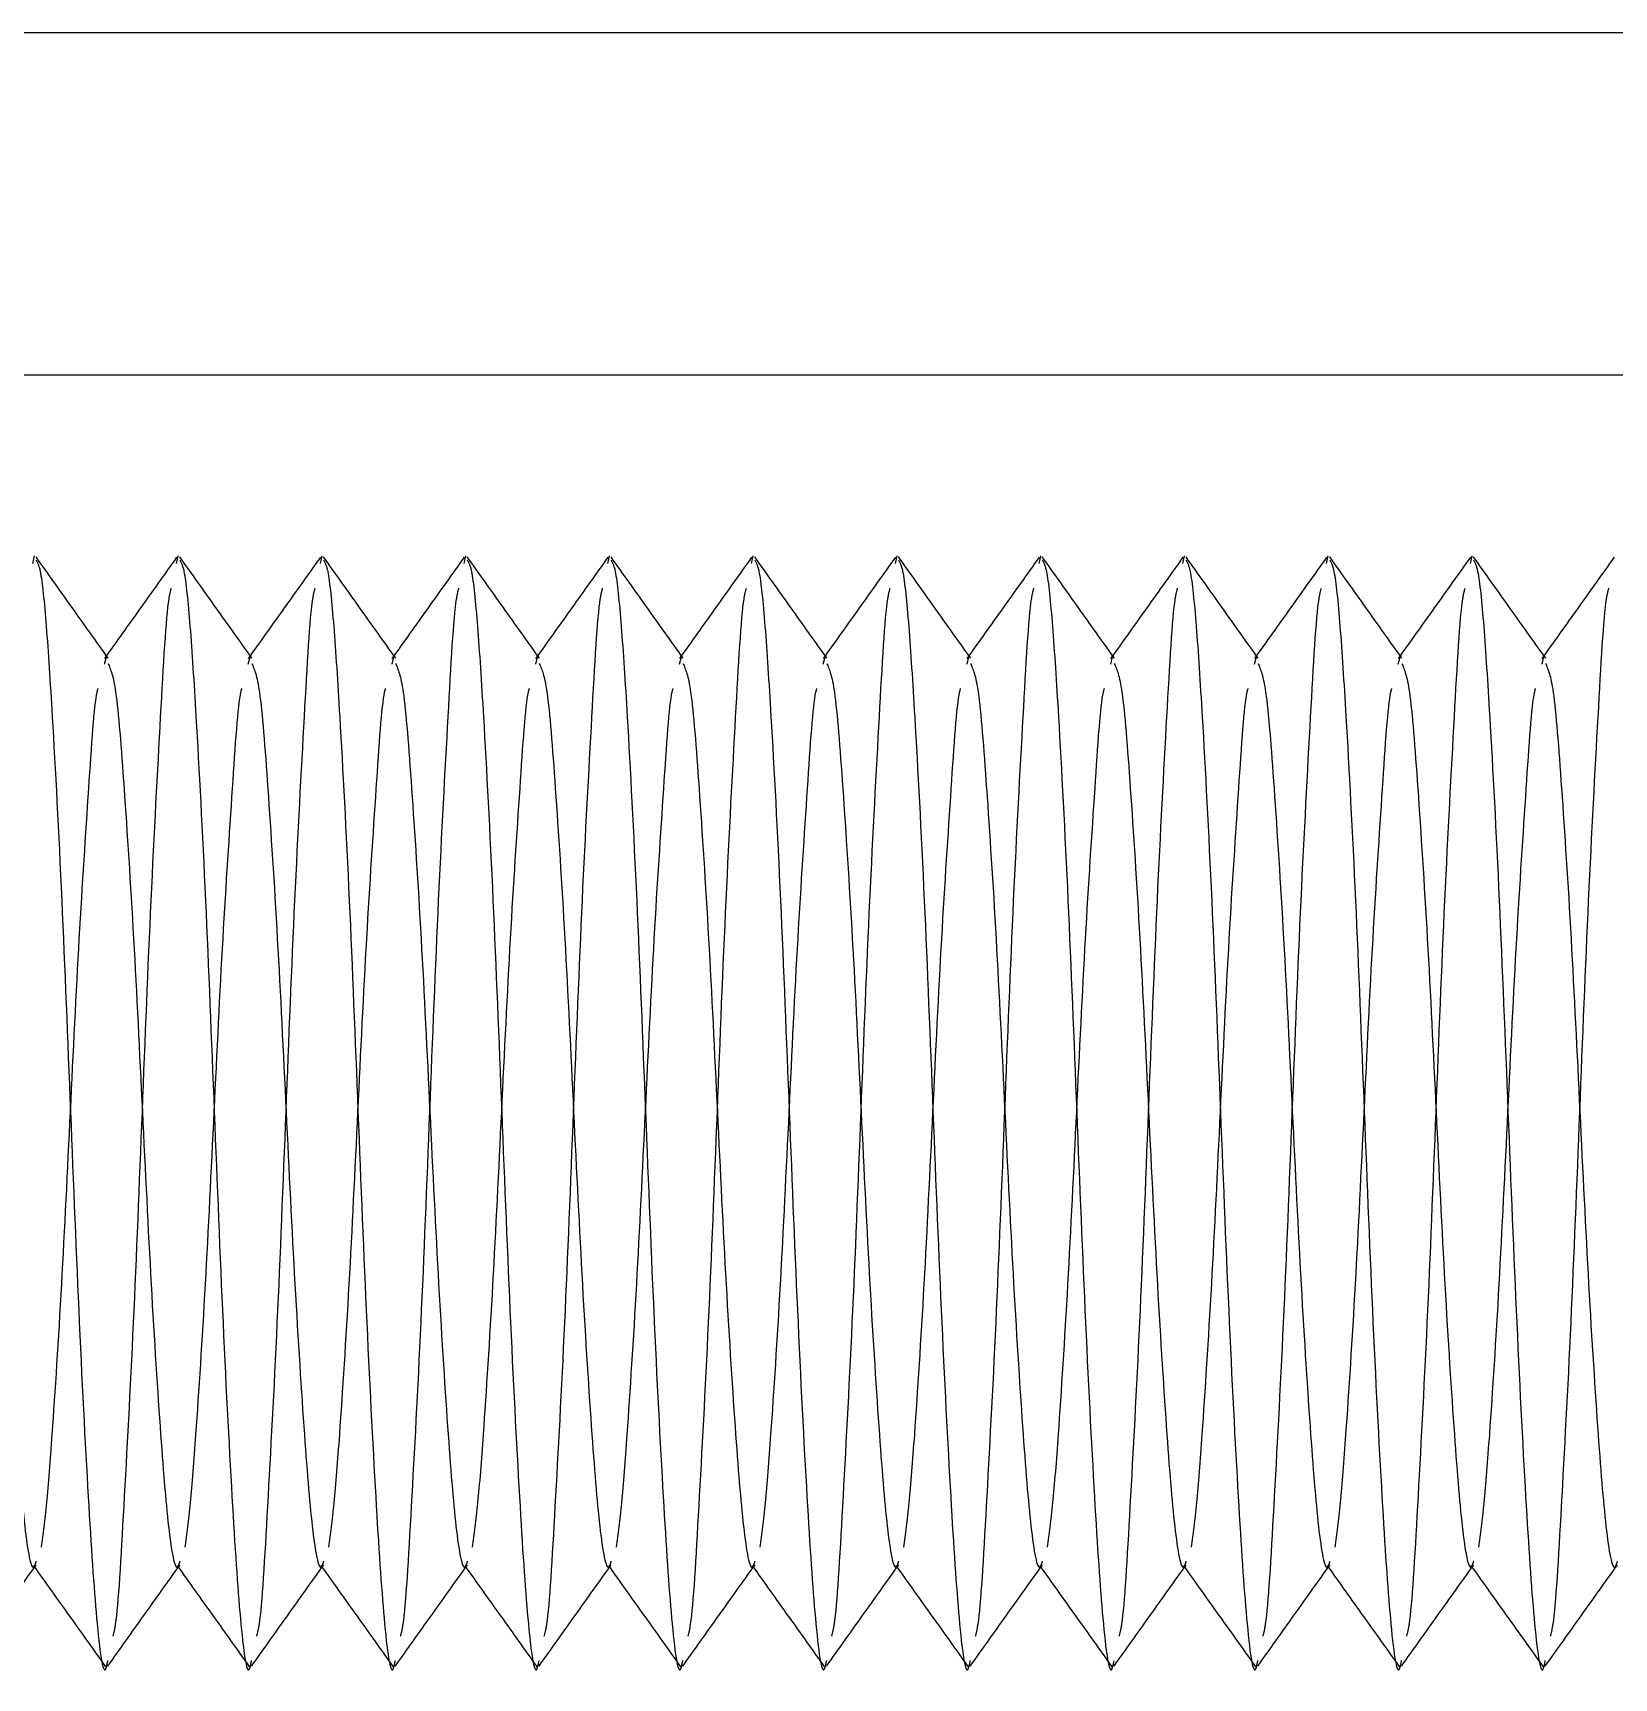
# Model space of a CAD drawing. Header units: metres. Extents: x 0 to 21025, y 0 to 14850.
# Drawn here: x 2212.85 to 2234.85, y 9351.37 to 9374.25 of the extents above; entities that cross this region are included whole.
import ezdxf

# ---------------------------------------------------------------- set-up
doc = ezdxf.new("R2010")
doc.units = ezdxf.units.M
doc.header["$LTSCALE"] = 25
doc.linetypes.add('HIDDEN2', pattern=[4.7625, 3.175, -1.5875])
doc.layers.add('SL4', color=4, linetype='Continuous')
doc.layers.add('ST1', color=7, linetype='HIDDEN2')

msp = doc.modelspace()

# ---------------------------------------------------------------- linework, layer by layer
at = {"layer": 'SL4'}
for p, q in [((2248.821, 9374.249), (1961.996, 9374.249)), ((2248.996, 9369.491), (1957.238, 9369.491))]:
    msp.add_line(p, q, dxfattribs=at)
at = {"layer": 'ST1'}
for p, q in [((2251.996, 9369.491), (1957.238, 9369.491)), ((2212.847, 9366.869), (2212.87, 9366.976)), ((2214.847, 9366.869), (2214.87, 9366.976)), ((2216.847, 9366.869), (2216.87, 9366.976)), ((2218.847, 9366.869), (2218.87, 9366.976)), ((2220.847, 9366.869), (2220.87, 9366.976)), ((2222.847, 9366.869), (2222.87, 9366.976)), ((2224.847, 9366.869), (2224.87, 9366.976)), ((2226.847, 9366.869), (2226.87, 9366.976)), ((2228.847, 9366.869), (2228.87, 9366.976)), ((2230.847, 9366.869), (2230.87, 9366.976)), ((2232.847, 9366.869), (2232.87, 9366.976)), ((2213.844, 9365.468), (2213.87, 9365.57)), ((2215.844, 9365.468), (2215.87, 9365.57)), ((2217.844, 9365.468), (2217.87, 9365.57)), ((2219.844, 9365.468), (2219.87, 9365.57)), ((2221.844, 9365.468), (2221.87, 9365.57)), ((2223.844, 9365.468), (2223.87, 9365.57)), ((2225.844, 9365.468), (2225.87, 9365.57)), ((2227.844, 9365.468), (2227.87, 9365.57)), ((2229.844, 9365.468), (2229.87, 9365.57)), ((2231.844, 9365.468), (2231.87, 9365.57)), ((2233.844, 9365.468), (2233.87, 9365.57))]:
    msp.add_line(p, q, dxfattribs=at)
for points, knots in [([(2213.895, 9365.553), (2213.728, 9365.787), (2213.393, 9366.256), (2213.059, 9366.726), (2212.891, 9366.96)], [0, 0, 0, 0, 0.499958, 1, 1, 1, 1]), ([(2212.891, 9366.917), (2212.911, 9366.883), (2212.96, 9366.794), (2213.033, 9366.066), (2213.127, 9364.612), (2213.25, 9362.285), (2213.37, 9359.248), (2213.491, 9356.215), (2213.627, 9353.627), (2213.739, 9351.994), (2213.834, 9351.321), (2213.883, 9351.578), (2213.89, 9351.612)], [0, 0, 0, 0, 0.055573, 0.142553, 0.229074, 0.356478, 0.480628, 0.604778, 0.732181, 0.854555, 0.980855, 1, 1, 1, 1]), ([(2214.847, 9366.957), (2214.68, 9366.722), (2214.345, 9366.252), (2214.01, 9365.783), (2213.842, 9365.548)], [0, 0, 0, 0, 0.500089, 1, 1, 1, 1]), ([(2215.895, 9365.553), (2215.728, 9365.787), (2215.393, 9366.256), (2215.059, 9366.726), (2214.891, 9366.96)], [0, 0, 0, 0, 0.4999583, 1, 1, 1, 1]), ([(2214.891, 9366.917), (2214.911, 9366.883), (2214.96, 9366.794), (2215.033, 9366.066), (2215.127, 9364.612), (2215.25, 9362.285), (2215.37, 9359.248), (2215.491, 9356.215), (2215.627, 9353.627), (2215.739, 9351.994), (2215.834, 9351.321), (2215.883, 9351.578), (2215.89, 9351.612)], [0, 0, 0, 0, 0.0555734, 0.1425526, 0.2290743, 0.3564777, 0.4806278, 0.604778, 0.7321813, 0.8545546, 0.980855, 1, 1, 1, 1]), ([(2216.847, 9366.957), (2216.68, 9366.722), (2216.345, 9366.252), (2216.01, 9365.783), (2215.842, 9365.548)], [0, 0, 0, 0, 0.500089, 1, 1, 1, 1]), ([(2217.895, 9365.553), (2217.728, 9365.787), (2217.393, 9366.256), (2217.059, 9366.726), (2216.891, 9366.96)], [0, 0, 0, 0, 0.4999583, 1, 1, 1, 1]), ([(2216.891, 9366.917), (2216.911, 9366.883), (2216.96, 9366.794), (2217.033, 9366.066), (2217.127, 9364.612), (2217.25, 9362.285), (2217.37, 9359.248), (2217.491, 9356.215), (2217.627, 9353.627), (2217.739, 9351.994), (2217.834, 9351.321), (2217.883, 9351.578), (2217.89, 9351.612)], [0, 0, 0, 0, 0.0555734, 0.1425526, 0.2290743, 0.3564777, 0.4806278, 0.604778, 0.7321813, 0.8545546, 0.980855, 1, 1, 1, 1]), ([(2218.847, 9366.957), (2218.68, 9366.722), (2218.345, 9366.252), (2218.01, 9365.783), (2217.842, 9365.548)], [0, 0, 0, 0, 0.500089, 1, 1, 1, 1]), ([(2219.895, 9365.553), (2219.728, 9365.787), (2219.393, 9366.256), (2219.059, 9366.726), (2218.891, 9366.96)], [0, 0, 0, 0, 0.499958, 1, 1, 1, 1]), ([(2218.891, 9366.917), (2218.911, 9366.883), (2218.96, 9366.794), (2219.033, 9366.066), (2219.127, 9364.612), (2219.25, 9362.285), (2219.37, 9359.248), (2219.491, 9356.215), (2219.627, 9353.627), (2219.739, 9351.994), (2219.834, 9351.321), (2219.883, 9351.578), (2219.89, 9351.612)], [0, 0, 0, 0, 0.0555734, 0.1425526, 0.2290743, 0.3564777, 0.4806278, 0.604778, 0.7321813, 0.8545546, 0.980855, 1, 1, 1, 1]), ([(2220.847, 9366.957), (2220.68, 9366.722), (2220.345, 9366.252), (2220.01, 9365.783), (2219.842, 9365.548)], [0, 0, 0, 0, 0.500089, 1, 1, 1, 1]), ([(2221.895, 9365.553), (2221.728, 9365.787), (2221.393, 9366.256), (2221.059, 9366.726), (2220.891, 9366.96)], [0, 0, 0, 0, 0.499958, 1, 1, 1, 1]), ([(2220.891, 9366.917), (2220.911, 9366.883), (2220.96, 9366.794), (2221.033, 9366.066), (2221.127, 9364.612), (2221.25, 9362.285), (2221.37, 9359.248), (2221.491, 9356.215), (2221.627, 9353.627), (2221.739, 9351.994), (2221.834, 9351.321), (2221.883, 9351.578), (2221.89, 9351.612)], [0, 0, 0, 0, 0.055573, 0.142553, 0.229074, 0.356478, 0.480628, 0.604778, 0.732181, 0.854555, 0.980855, 1, 1, 1, 1]), ([(2222.847, 9366.957), (2222.68, 9366.722), (2222.345, 9366.252), (2222.01, 9365.783), (2221.842, 9365.548)], [0, 0, 0, 0, 0.500089, 1, 1, 1, 1]), ([(2223.895, 9365.553), (2223.728, 9365.787), (2223.393, 9366.256), (2223.059, 9366.726), (2222.891, 9366.96)], [0, 0, 0, 0, 0.499958, 1, 1, 1, 1]), ([(2222.891, 9366.917), (2222.911, 9366.883), (2222.96, 9366.794), (2223.033, 9366.066), (2223.127, 9364.612), (2223.25, 9362.285), (2223.37, 9359.248), (2223.491, 9356.215), (2223.627, 9353.627), (2223.739, 9351.994), (2223.834, 9351.321), (2223.883, 9351.578), (2223.89, 9351.612)], [0, 0, 0, 0, 0.055573, 0.142553, 0.229074, 0.356478, 0.480628, 0.604778, 0.732181, 0.854555, 0.980855, 1, 1, 1, 1]), ([(2224.847, 9366.957), (2224.68, 9366.722), (2224.345, 9366.252), (2224.01, 9365.783), (2223.842, 9365.548)], [0, 0, 0, 0, 0.500089, 1, 1, 1, 1]), ([(2225.895, 9365.553), (2225.728, 9365.787), (2225.393, 9366.256), (2225.059, 9366.726), (2224.891, 9366.96)], [0, 0, 0, 0, 0.499958, 1, 1, 1, 1]), ([(2224.891, 9366.917), (2224.911, 9366.883), (2224.96, 9366.794), (2225.033, 9366.066), (2225.127, 9364.612), (2225.25, 9362.285), (2225.37, 9359.248), (2225.491, 9356.215), (2225.627, 9353.627), (2225.739, 9351.994), (2225.834, 9351.321), (2225.883, 9351.578), (2225.89, 9351.612)], [0, 0, 0, 0, 0.055573, 0.142553, 0.229074, 0.356478, 0.480628, 0.604778, 0.732181, 0.854555, 0.980855, 1, 1, 1, 1]), ([(2226.847, 9366.957), (2226.68, 9366.722), (2226.345, 9366.252), (2226.01, 9365.783), (2225.842, 9365.548)], [0, 0, 0, 0, 0.500089, 1, 1, 1, 1]), ([(2227.895, 9365.553), (2227.728, 9365.787), (2227.393, 9366.256), (2227.059, 9366.726), (2226.891, 9366.96)], [0, 0, 0, 0, 0.499958, 1, 1, 1, 1]), ([(2226.891, 9366.917), (2226.911, 9366.883), (2226.96, 9366.794), (2227.033, 9366.066), (2227.127, 9364.612), (2227.25, 9362.285), (2227.37, 9359.248), (2227.491, 9356.215), (2227.627, 9353.627), (2227.739, 9351.994), (2227.834, 9351.321), (2227.883, 9351.578), (2227.89, 9351.612)], [0, 0, 0, 0, 0.0555734, 0.1425526, 0.2290743, 0.3564777, 0.4806278, 0.604778, 0.7321813, 0.8545546, 0.980855, 1, 1, 1, 1]), ([(2228.847, 9366.957), (2228.68, 9366.722), (2228.345, 9366.252), (2228.01, 9365.783), (2227.842, 9365.548)], [0, 0, 0, 0, 0.500089, 1, 1, 1, 1]), ([(2229.895, 9365.553), (2229.728, 9365.787), (2229.393, 9366.256), (2229.059, 9366.726), (2228.891, 9366.96)], [0, 0, 0, 0, 0.499958, 1, 1, 1, 1]), ([(2228.891, 9366.917), (2228.911, 9366.883), (2228.96, 9366.794), (2229.033, 9366.066), (2229.127, 9364.612), (2229.25, 9362.285), (2229.37, 9359.248), (2229.491, 9356.215), (2229.627, 9353.627), (2229.739, 9351.994), (2229.834, 9351.321), (2229.883, 9351.578), (2229.89, 9351.612)], [0, 0, 0, 0, 0.055573, 0.142553, 0.229074, 0.356478, 0.480628, 0.604778, 0.732181, 0.854555, 0.980855, 1, 1, 1, 1]), ([(2230.847, 9366.957), (2230.68, 9366.722), (2230.345, 9366.252), (2230.01, 9365.783), (2229.842, 9365.548)], [0, 0, 0, 0, 0.5000892, 1, 1, 1, 1]), ([(2231.895, 9365.553), (2231.728, 9365.787), (2231.393, 9366.256), (2231.059, 9366.726), (2230.891, 9366.96)], [0, 0, 0, 0, 0.499958, 1, 1, 1, 1]), ([(2230.891, 9366.917), (2230.911, 9366.883), (2230.96, 9366.794), (2231.033, 9366.066), (2231.127, 9364.612), (2231.25, 9362.285), (2231.37, 9359.248), (2231.491, 9356.215), (2231.627, 9353.627), (2231.739, 9351.994), (2231.834, 9351.321), (2231.883, 9351.578), (2231.89, 9351.612)], [0, 0, 0, 0, 0.055573, 0.142553, 0.229074, 0.356478, 0.480628, 0.604778, 0.732181, 0.854555, 0.980855, 1, 1, 1, 1]), ([(2232.847, 9366.957), (2232.68, 9366.722), (2232.345, 9366.252), (2232.01, 9365.783), (2231.842, 9365.548)], [0, 0, 0, 0, 0.500089, 1, 1, 1, 1]), ([(2233.895, 9365.553), (2233.728, 9365.787), (2233.393, 9366.256), (2233.059, 9366.726), (2232.891, 9366.96)], [0, 0, 0, 0, 0.499958, 1, 1, 1, 1]), ([(2232.891, 9366.917), (2232.911, 9366.883), (2232.96, 9366.794), (2233.033, 9366.066), (2233.127, 9364.612), (2233.25, 9362.285), (2233.37, 9359.248), (2233.491, 9356.215), (2233.627, 9353.627), (2233.739, 9351.994), (2233.834, 9351.321), (2233.883, 9351.578), (2233.89, 9351.612)], [0, 0, 0, 0, 0.0555734, 0.1425526, 0.2290743, 0.3564777, 0.4806278, 0.604778, 0.7321813, 0.8545546, 0.980855, 1, 1, 1, 1]), ([(2234.847, 9366.957), (2234.68, 9366.722), (2234.345, 9366.252), (2234.01, 9365.783), (2233.842, 9365.548)], [0, 0, 0, 0, 0.5000892, 1, 1, 1, 1]), ([(2213.963, 9351.954), (2213.975, 9352), (2214.029, 9352.202), (2214.113, 9353.702), (2214.25, 9356.197), (2214.37, 9359.248), (2214.491, 9362.301), (2214.628, 9364.793), (2214.71, 9366.283), (2214.763, 9366.485), (2214.774, 9366.527)], [0, 0, 0, 0, 0.043096, 0.193298, 0.349673, 0.502056, 0.654439, 0.810815, 0.961016, 1, 1, 1, 1]), ([(2215.963, 9351.954), (2215.975, 9352), (2216.029, 9352.202), (2216.113, 9353.702), (2216.25, 9356.197), (2216.37, 9359.248), (2216.491, 9362.301), (2216.628, 9364.793), (2216.71, 9366.283), (2216.763, 9366.485), (2216.774, 9366.527)], [0, 0, 0, 0, 0.043096, 0.193298, 0.349673, 0.502056, 0.654439, 0.810815, 0.961016, 1, 1, 1, 1]), ([(2217.963, 9351.954), (2217.975, 9352), (2218.029, 9352.202), (2218.113, 9353.702), (2218.25, 9356.197), (2218.37, 9359.248), (2218.491, 9362.301), (2218.628, 9364.793), (2218.71, 9366.283), (2218.763, 9366.485), (2218.774, 9366.527)], [0, 0, 0, 0, 0.043096, 0.193298, 0.349673, 0.502056, 0.654439, 0.810815, 0.961016, 1, 1, 1, 1]), ([(2219.963, 9351.954), (2219.975, 9352), (2220.029, 9352.202), (2220.113, 9353.702), (2220.25, 9356.197), (2220.37, 9359.248), (2220.491, 9362.301), (2220.628, 9364.793), (2220.71, 9366.283), (2220.763, 9366.485), (2220.774, 9366.527)], [0, 0, 0, 0, 0.043096, 0.193298, 0.349673, 0.502056, 0.654439, 0.810815, 0.961016, 1, 1, 1, 1]), ([(2221.963, 9351.954), (2221.975, 9352), (2222.029, 9352.202), (2222.113, 9353.702), (2222.25, 9356.197), (2222.37, 9359.248), (2222.491, 9362.301), (2222.628, 9364.793), (2222.71, 9366.283), (2222.763, 9366.485), (2222.774, 9366.527)], [0, 0, 0, 0, 0.043096, 0.193298, 0.349673, 0.502056, 0.654439, 0.810815, 0.961016, 1, 1, 1, 1]), ([(2223.963, 9351.954), (2223.975, 9352), (2224.029, 9352.202), (2224.113, 9353.702), (2224.25, 9356.197), (2224.37, 9359.248), (2224.491, 9362.301), (2224.628, 9364.793), (2224.71, 9366.283), (2224.763, 9366.485), (2224.774, 9366.527)], [0, 0, 0, 0, 0.043096, 0.193298, 0.349673, 0.502056, 0.654439, 0.810815, 0.961016, 1, 1, 1, 1]), ([(2225.963, 9351.954), (2225.975, 9352), (2226.029, 9352.202), (2226.113, 9353.702), (2226.25, 9356.197), (2226.37, 9359.248), (2226.491, 9362.301), (2226.628, 9364.793), (2226.71, 9366.283), (2226.763, 9366.485), (2226.774, 9366.527)], [0, 0, 0, 0, 0.043096, 0.193298, 0.349673, 0.502056, 0.654439, 0.810815, 0.961016, 1, 1, 1, 1]), ([(2227.963, 9351.954), (2227.975, 9352), (2228.029, 9352.202), (2228.113, 9353.702), (2228.25, 9356.197), (2228.37, 9359.248), (2228.491, 9362.301), (2228.628, 9364.793), (2228.71, 9366.283), (2228.763, 9366.485), (2228.774, 9366.527)], [0, 0, 0, 0, 0.043096, 0.193298, 0.349673, 0.502056, 0.654439, 0.810815, 0.961016, 1, 1, 1, 1]), ([(2229.963, 9351.954), (2229.975, 9352), (2230.029, 9352.202), (2230.113, 9353.702), (2230.25, 9356.197), (2230.37, 9359.248), (2230.491, 9362.301), (2230.628, 9364.793), (2230.71, 9366.283), (2230.763, 9366.485), (2230.774, 9366.527)], [0, 0, 0, 0, 0.043096, 0.193298, 0.349673, 0.502056, 0.654439, 0.810815, 0.961016, 1, 1, 1, 1]), ([(2231.963, 9351.954), (2231.975, 9352), (2232.029, 9352.202), (2232.113, 9353.702), (2232.25, 9356.197), (2232.37, 9359.248), (2232.491, 9362.301), (2232.628, 9364.793), (2232.71, 9366.283), (2232.763, 9366.485), (2232.774, 9366.527)], [0, 0, 0, 0, 0.043096, 0.193298, 0.349673, 0.502056, 0.654439, 0.810815, 0.961016, 1, 1, 1, 1]), ([(2233.963, 9351.954), (2233.975, 9352), (2234.029, 9352.202), (2234.113, 9353.702), (2234.25, 9356.197), (2234.37, 9359.248), (2234.491, 9362.301), (2234.628, 9364.793), (2234.71, 9366.283), (2234.763, 9366.485), (2234.774, 9366.527)], [0, 0, 0, 0, 0.043096, 0.193298, 0.349673, 0.502056, 0.654439, 0.810815, 0.961016, 1, 1, 1, 1]), ([(2211.893, 9365.481), (2211.929, 9365.397), (2212.008, 9365.213), (2212.113, 9363.814), (2212.25, 9361.739), (2212.37, 9359.247), (2212.491, 9356.766), (2212.627, 9354.655), (2212.739, 9353.295), (2212.835, 9352.804), (2212.886, 9352.967), (2212.894, 9352.993)], [0, 0, 0, 0, 0.103426, 0.225711, 0.353032, 0.477096, 0.60116, 0.728481, 0.850766, 0.976983, 1, 1, 1, 1]), ([(2213.893, 9365.481), (2213.929, 9365.397), (2214.008, 9365.213), (2214.113, 9363.814), (2214.25, 9361.739), (2214.37, 9359.247), (2214.491, 9356.766), (2214.627, 9354.655), (2214.739, 9353.295), (2214.835, 9352.804), (2214.886, 9352.967), (2214.894, 9352.993)], [0, 0, 0, 0, 0.1034259, 0.2257113, 0.3530321, 0.4770962, 0.6011602, 0.728481, 0.8507664, 0.976983, 1, 1, 1, 1]), ([(2215.893, 9365.481), (2215.929, 9365.397), (2216.008, 9365.213), (2216.113, 9363.814), (2216.25, 9361.739), (2216.37, 9359.247), (2216.491, 9356.766), (2216.627, 9354.655), (2216.739, 9353.295), (2216.835, 9352.804), (2216.886, 9352.967), (2216.894, 9352.993)], [0, 0, 0, 0, 0.1034259, 0.2257113, 0.3530321, 0.4770962, 0.6011602, 0.728481, 0.8507664, 0.976983, 1, 1, 1, 1]), ([(2217.893, 9365.481), (2217.929, 9365.397), (2218.008, 9365.213), (2218.113, 9363.814), (2218.25, 9361.739), (2218.37, 9359.247), (2218.491, 9356.766), (2218.627, 9354.655), (2218.739, 9353.295), (2218.835, 9352.804), (2218.886, 9352.967), (2218.894, 9352.993)], [0, 0, 0, 0, 0.1034259, 0.2257113, 0.3530321, 0.4770962, 0.6011602, 0.728481, 0.8507664, 0.976983, 1, 1, 1, 1]), ([(2219.893, 9365.481), (2219.929, 9365.397), (2220.008, 9365.213), (2220.113, 9363.814), (2220.25, 9361.739), (2220.37, 9359.247), (2220.491, 9356.766), (2220.627, 9354.655), (2220.739, 9353.295), (2220.835, 9352.804), (2220.886, 9352.967), (2220.894, 9352.993)], [0, 0, 0, 0, 0.103426, 0.225711, 0.353032, 0.477096, 0.60116, 0.728481, 0.850766, 0.976983, 1, 1, 1, 1]), ([(2221.893, 9365.481), (2221.929, 9365.397), (2222.008, 9365.213), (2222.113, 9363.814), (2222.25, 9361.739), (2222.37, 9359.247), (2222.491, 9356.766), (2222.627, 9354.655), (2222.739, 9353.295), (2222.835, 9352.804), (2222.886, 9352.967), (2222.894, 9352.993)], [0, 0, 0, 0, 0.103426, 0.225711, 0.353032, 0.477096, 0.60116, 0.728481, 0.850766, 0.976983, 1, 1, 1, 1]), ([(2223.893, 9365.481), (2223.929, 9365.397), (2224.008, 9365.213), (2224.113, 9363.814), (2224.25, 9361.739), (2224.37, 9359.247), (2224.491, 9356.766), (2224.627, 9354.655), (2224.739, 9353.295), (2224.835, 9352.804), (2224.886, 9352.967), (2224.894, 9352.993)], [0, 0, 0, 0, 0.103426, 0.225711, 0.353032, 0.477096, 0.60116, 0.728481, 0.850766, 0.976983, 1, 1, 1, 1]), ([(2225.893, 9365.481), (2225.929, 9365.397), (2226.008, 9365.213), (2226.113, 9363.814), (2226.25, 9361.739), (2226.37, 9359.247), (2226.491, 9356.766), (2226.627, 9354.655), (2226.739, 9353.295), (2226.835, 9352.804), (2226.886, 9352.967), (2226.894, 9352.993)], [0, 0, 0, 0, 0.103426, 0.225711, 0.353032, 0.477096, 0.60116, 0.728481, 0.850766, 0.976983, 1, 1, 1, 1]), ([(2227.893, 9365.481), (2227.929, 9365.397), (2228.008, 9365.213), (2228.113, 9363.814), (2228.25, 9361.739), (2228.37, 9359.247), (2228.491, 9356.766), (2228.627, 9354.655), (2228.739, 9353.295), (2228.835, 9352.804), (2228.886, 9352.967), (2228.894, 9352.993)], [0, 0, 0, 0, 0.103426, 0.225711, 0.353032, 0.477096, 0.60116, 0.728481, 0.850766, 0.976983, 1, 1, 1, 1]), ([(2229.893, 9365.481), (2229.929, 9365.397), (2230.008, 9365.213), (2230.113, 9363.814), (2230.25, 9361.739), (2230.37, 9359.247), (2230.491, 9356.766), (2230.627, 9354.655), (2230.739, 9353.295), (2230.835, 9352.804), (2230.886, 9352.967), (2230.894, 9352.993)], [0, 0, 0, 0, 0.103426, 0.225711, 0.353032, 0.477096, 0.60116, 0.728481, 0.850766, 0.976983, 1, 1, 1, 1]), ([(2231.893, 9365.481), (2231.929, 9365.397), (2232.008, 9365.213), (2232.113, 9363.814), (2232.25, 9361.739), (2232.37, 9359.247), (2232.491, 9356.766), (2232.627, 9354.655), (2232.739, 9353.295), (2232.835, 9352.804), (2232.886, 9352.967), (2232.894, 9352.993)], [0, 0, 0, 0, 0.103426, 0.225711, 0.353032, 0.477096, 0.60116, 0.728481, 0.850766, 0.976983, 1, 1, 1, 1]), ([(2233.893, 9365.481), (2233.929, 9365.397), (2234.008, 9365.213), (2234.113, 9363.814), (2234.25, 9361.739), (2234.37, 9359.247), (2234.491, 9356.766), (2234.627, 9354.655), (2234.739, 9353.295), (2234.835, 9352.804), (2234.886, 9352.967), (2234.894, 9352.993)], [0, 0, 0, 0, 0.1034259, 0.2257113, 0.3530321, 0.4770962, 0.6011602, 0.728481, 0.8507664, 0.976983, 1, 1, 1, 1]), ([(2212.965, 9353.189), (2212.99, 9353.371), (2213.04, 9353.738), (2213.13, 9354.915), (2213.25, 9356.763), (2213.37, 9359.245), (2213.491, 9361.75), (2213.628, 9363.77), (2213.704, 9364.953), (2213.75, 9365.114), (2213.755, 9365.13)], [0, 0, 0, 0, 0.098651, 0.197725, 0.357803, 0.513786, 0.669769, 0.829847, 0.983594, 1, 1, 1, 1]), ([(2214.965, 9353.189), (2214.99, 9353.371), (2215.04, 9353.738), (2215.13, 9354.915), (2215.25, 9356.763), (2215.37, 9359.245), (2215.491, 9361.75), (2215.628, 9363.77), (2215.704, 9364.953), (2215.75, 9365.114), (2215.755, 9365.13)], [0, 0, 0, 0, 0.098651, 0.197725, 0.357803, 0.513786, 0.669769, 0.829847, 0.983594, 1, 1, 1, 1]), ([(2216.965, 9353.189), (2216.99, 9353.371), (2217.04, 9353.738), (2217.13, 9354.915), (2217.25, 9356.763), (2217.37, 9359.245), (2217.491, 9361.75), (2217.628, 9363.77), (2217.704, 9364.953), (2217.75, 9365.114), (2217.755, 9365.13)], [0, 0, 0, 0, 0.098651, 0.197725, 0.357803, 0.513786, 0.669769, 0.829847, 0.983594, 1, 1, 1, 1]), ([(2218.965, 9353.189), (2218.99, 9353.371), (2219.04, 9353.738), (2219.13, 9354.915), (2219.25, 9356.763), (2219.37, 9359.245), (2219.491, 9361.75), (2219.628, 9363.77), (2219.704, 9364.953), (2219.75, 9365.114), (2219.755, 9365.13)], [0, 0, 0, 0, 0.098651, 0.197725, 0.357803, 0.513786, 0.669769, 0.829847, 0.983594, 1, 1, 1, 1]), ([(2220.965, 9353.189), (2220.99, 9353.371), (2221.04, 9353.738), (2221.13, 9354.915), (2221.25, 9356.763), (2221.37, 9359.245), (2221.491, 9361.75), (2221.628, 9363.77), (2221.704, 9364.953), (2221.75, 9365.114), (2221.755, 9365.13)], [0, 0, 0, 0, 0.098651, 0.197725, 0.357803, 0.513786, 0.669769, 0.829847, 0.983594, 1, 1, 1, 1]), ([(2222.965, 9353.189), (2222.99, 9353.371), (2223.04, 9353.738), (2223.13, 9354.915), (2223.25, 9356.763), (2223.37, 9359.245), (2223.491, 9361.75), (2223.628, 9363.77), (2223.704, 9364.953), (2223.75, 9365.114), (2223.755, 9365.13)], [0, 0, 0, 0, 0.098651, 0.197725, 0.357803, 0.513786, 0.669769, 0.829847, 0.983594, 1, 1, 1, 1]), ([(2224.965, 9353.189), (2224.99, 9353.371), (2225.04, 9353.738), (2225.13, 9354.915), (2225.25, 9356.763), (2225.37, 9359.245), (2225.491, 9361.75), (2225.628, 9363.77), (2225.704, 9364.953), (2225.75, 9365.114), (2225.755, 9365.13)], [0, 0, 0, 0, 0.098651, 0.197725, 0.357803, 0.513786, 0.669769, 0.829847, 0.983594, 1, 1, 1, 1]), ([(2226.965, 9353.189), (2226.99, 9353.371), (2227.04, 9353.738), (2227.13, 9354.915), (2227.25, 9356.763), (2227.37, 9359.245), (2227.491, 9361.75), (2227.628, 9363.77), (2227.704, 9364.953), (2227.75, 9365.114), (2227.755, 9365.13)], [0, 0, 0, 0, 0.098651, 0.197725, 0.357803, 0.513786, 0.669769, 0.829847, 0.983594, 1, 1, 1, 1]), ([(2228.965, 9353.189), (2228.99, 9353.371), (2229.04, 9353.738), (2229.13, 9354.915), (2229.25, 9356.763), (2229.37, 9359.245), (2229.491, 9361.75), (2229.628, 9363.77), (2229.704, 9364.953), (2229.75, 9365.114), (2229.755, 9365.13)], [0, 0, 0, 0, 0.098651, 0.197725, 0.357803, 0.513786, 0.669769, 0.829847, 0.983594, 1, 1, 1, 1]), ([(2230.965, 9353.189), (2230.99, 9353.371), (2231.04, 9353.738), (2231.13, 9354.915), (2231.25, 9356.763), (2231.37, 9359.245), (2231.491, 9361.75), (2231.628, 9363.77), (2231.704, 9364.953), (2231.75, 9365.114), (2231.755, 9365.13)], [0, 0, 0, 0, 0.098651, 0.197725, 0.357803, 0.513786, 0.669769, 0.829847, 0.983594, 1, 1, 1, 1]), ([(2232.965, 9353.189), (2232.99, 9353.371), (2233.04, 9353.738), (2233.13, 9354.915), (2233.25, 9356.763), (2233.37, 9359.245), (2233.491, 9361.75), (2233.628, 9363.77), (2233.704, 9364.953), (2233.75, 9365.114), (2233.755, 9365.13)], [0, 0, 0, 0, 0.098651, 0.197725, 0.357803, 0.513786, 0.669769, 0.829847, 0.983594, 1, 1, 1, 1]), ([(2211.89, 9351.535), (2212.057, 9351.77), (2212.392, 9352.24), (2212.727, 9352.71), (2212.895, 9352.944)], [0, 0, 0, 0, 0.5000921, 1, 1, 1, 1]), ([(2212.855, 9352.934), (2213.022, 9352.699), (2213.357, 9352.23), (2213.691, 9351.761), (2213.858, 9351.526)], [0, 0, 0, 0, 0.4999673, 1, 1, 1, 1]), ([(2213.89, 9351.535), (2214.057, 9351.77), (2214.392, 9352.24), (2214.727, 9352.71), (2214.895, 9352.944)], [0, 0, 0, 0, 0.500092, 1, 1, 1, 1]), ([(2214.855, 9352.934), (2215.022, 9352.699), (2215.357, 9352.23), (2215.691, 9351.761), (2215.858, 9351.526)], [0, 0, 0, 0, 0.4999673, 1, 1, 1, 1]), ([(2215.89, 9351.535), (2216.057, 9351.77), (2216.392, 9352.24), (2216.727, 9352.71), (2216.895, 9352.944)], [0, 0, 0, 0, 0.5000921, 1, 1, 1, 1]), ([(2216.855, 9352.934), (2217.022, 9352.699), (2217.357, 9352.23), (2217.691, 9351.761), (2217.858, 9351.526)], [0, 0, 0, 0, 0.499967, 1, 1, 1, 1]), ([(2217.89, 9351.535), (2218.057, 9351.77), (2218.392, 9352.24), (2218.727, 9352.71), (2218.895, 9352.944)], [0, 0, 0, 0, 0.5000921, 1, 1, 1, 1]), ([(2218.855, 9352.934), (2219.022, 9352.699), (2219.357, 9352.23), (2219.691, 9351.761), (2219.858, 9351.526)], [0, 0, 0, 0, 0.4999673, 1, 1, 1, 1]), ([(2219.89, 9351.535), (2220.057, 9351.77), (2220.392, 9352.24), (2220.727, 9352.71), (2220.895, 9352.944)], [0, 0, 0, 0, 0.500092, 1, 1, 1, 1]), ([(2220.855, 9352.934), (2221.022, 9352.699), (2221.357, 9352.23), (2221.691, 9351.761), (2221.858, 9351.526)], [0, 0, 0, 0, 0.4999673, 1, 1, 1, 1]), ([(2221.89, 9351.535), (2222.057, 9351.77), (2222.392, 9352.24), (2222.727, 9352.71), (2222.895, 9352.944)], [0, 0, 0, 0, 0.5000921, 1, 1, 1, 1]), ([(2222.855, 9352.934), (2223.022, 9352.699), (2223.357, 9352.23), (2223.691, 9351.761), (2223.858, 9351.526)], [0, 0, 0, 0, 0.4999673, 1, 1, 1, 1]), ([(2223.89, 9351.535), (2224.057, 9351.77), (2224.392, 9352.24), (2224.727, 9352.71), (2224.895, 9352.944)], [0, 0, 0, 0, 0.500092, 1, 1, 1, 1]), ([(2224.855, 9352.934), (2225.022, 9352.699), (2225.357, 9352.23), (2225.691, 9351.761), (2225.858, 9351.526)], [0, 0, 0, 0, 0.499967, 1, 1, 1, 1]), ([(2225.89, 9351.535), (2226.057, 9351.77), (2226.392, 9352.24), (2226.727, 9352.71), (2226.895, 9352.944)], [0, 0, 0, 0, 0.500092, 1, 1, 1, 1]), ([(2226.855, 9352.934), (2227.022, 9352.699), (2227.357, 9352.23), (2227.691, 9351.761), (2227.858, 9351.526)], [0, 0, 0, 0, 0.499967, 1, 1, 1, 1]), ([(2227.89, 9351.535), (2228.057, 9351.77), (2228.392, 9352.24), (2228.727, 9352.71), (2228.895, 9352.944)], [0, 0, 0, 0, 0.500092, 1, 1, 1, 1]), ([(2228.855, 9352.934), (2229.022, 9352.699), (2229.357, 9352.23), (2229.691, 9351.761), (2229.858, 9351.526)], [0, 0, 0, 0, 0.499967, 1, 1, 1, 1]), ([(2229.89, 9351.535), (2230.057, 9351.77), (2230.392, 9352.24), (2230.727, 9352.71), (2230.895, 9352.944)], [0, 0, 0, 0, 0.500092, 1, 1, 1, 1]), ([(2230.855, 9352.934), (2231.022, 9352.699), (2231.357, 9352.23), (2231.691, 9351.761), (2231.858, 9351.526)], [0, 0, 0, 0, 0.499967, 1, 1, 1, 1]), ([(2231.89, 9351.535), (2232.057, 9351.77), (2232.392, 9352.24), (2232.727, 9352.71), (2232.895, 9352.944)], [0, 0, 0, 0, 0.500092, 1, 1, 1, 1]), ([(2232.855, 9352.934), (2233.022, 9352.699), (2233.357, 9352.23), (2233.691, 9351.761), (2233.858, 9351.526)], [0, 0, 0, 0, 0.4999673, 1, 1, 1, 1]), ([(2233.89, 9351.535), (2234.057, 9351.77), (2234.392, 9352.24), (2234.727, 9352.71), (2234.895, 9352.944)], [0, 0, 0, 0, 0.500092, 1, 1, 1, 1])]:
    msp.add_open_spline(points, degree=3, knots=knots, dxfattribs=at)

doc.saveas('drawing.dxf')
